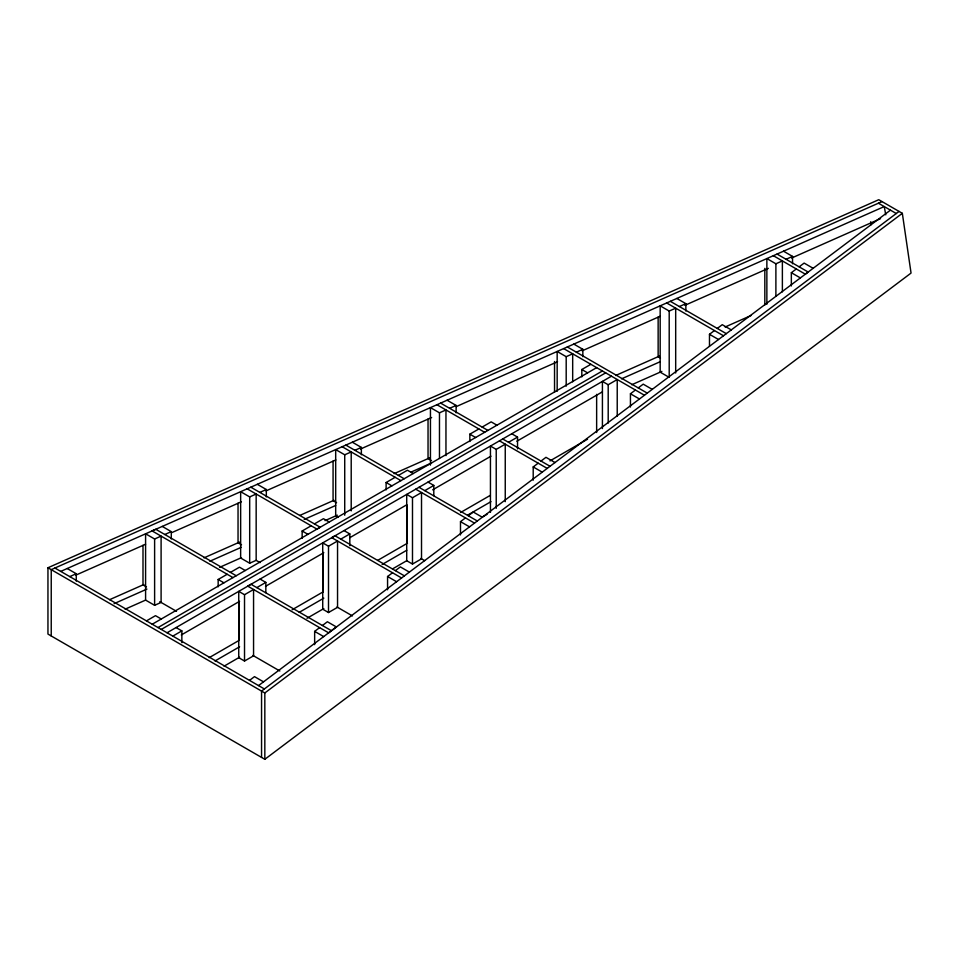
<?xml version="1.0" encoding="UTF-8"?>
<svg xmlns="http://www.w3.org/2000/svg" width="959" height="959" viewBox="0 0 959 959"><rect width="100%" height="100%" fill="white"/><g stroke="black" fill="none" stroke-linecap="round" stroke-linejoin="round"><path stroke-width="1.44" d="M331.442 630.71L328.649 632.844L247.746 586.141L251.006 584.271L331.442 630.71L336.417 626.97L327.391 621.756L322.416 625.496M249.52 680.387L254.495 676.634L263.521 681.849M314.648 644.64L314.648 631.382L319.623 627.63M387.568 589.773L387.568 576.503L392.543 572.763M395.372 570.641L400.347 566.901L409.373 572.115M460.488 534.906L460.488 521.636L465.475 517.896M468.292 515.774L473.267 512.022L482.293 517.237M533.204 480.195L533.204 466.937L538.179 463.185M540.996 461.063L545.971 457.323L555.009 462.538M630.435 407.036L630.435 393.777L635.409 390.025M638.238 387.904L643.213 384.163L652.24 389.378M709.48 346.091L709.48 334.295L714.455 330.555M717.272 328.434L722.247 324.693L731.285 329.896M791.343 285.962L791.343 272.704L796.318 268.964M799.147 266.83L804.121 263.09L813.148 268.304M258.546 685.589L890.443 210.153M899.051 211.424L261.555 691.079L261.555 757.406M264.828 759.3L264.828 692.973L902.335 213.318L878.756 199.7L47.95 567.764L47.95 634.079L264.828 759.3L911.05 273.075L902.335 213.318M146.451 620.881L155.49 615.666L161.268 618.999M218.161 586.848L218.161 579.488L227.187 574.273M230.436 572.391L239.474 567.177L245.252 570.521M302.145 538.371L302.145 530.998L311.172 525.784M314.42 523.902L323.447 518.699L329.237 522.032M386.117 489.881L386.117 482.509L395.156 477.294M398.405 475.424L407.431 470.21L413.209 473.542M469.85 441.536L469.85 434.163L478.889 428.961M482.137 427.079L491.164 421.864L496.942 425.197M581.825 376.887L581.825 369.515L590.864 364.312M152.241 624.213L596.642 367.645M158.019 627.558L602.42 370.977M161.268 629.428L605.668 372.859M167.046 632.772L611.446 376.192M172.824 636.105L181.85 630.89L181.85 642.686M244.521 594.712L253.56 589.497L253.56 655.812L244.521 661.027L238.743 657.694L238.743 591.367L244.521 594.712L244.521 661.027M256.808 587.615L265.835 582.401L265.835 592.722M328.505 546.222L337.544 541.008L337.544 607.323L328.505 612.537L322.727 609.205L322.727 542.89L328.505 546.222L328.505 612.537M340.793 539.126L349.819 533.923L349.819 545.707M406.712 560.715L406.712 494.4L412.49 497.733L421.516 492.518L421.516 558.845L412.49 564.048L406.712 560.715L392.483 568.927M424.777 490.648L433.804 485.434L433.804 495.743M490.445 512.37L490.445 446.055L496.223 449.387L505.249 444.185L505.249 501.653M508.51 442.303L517.536 437.088L517.536 448.884M602.42 428.565L602.42 381.406L608.198 384.739L617.224 379.536L617.224 416.374M181.299 634.966L239.606 601.305M265.511 586.345L323.818 552.684M349.735 537.723L406.736 504.806M432.653 489.845L490.96 456.184M516.865 441.224L602.384 391.859M209.206 657.646L239.007 640.444M292.123 609.768L323.219 591.823M377.642 560.404L407.443 543.202M460.56 512.526L490.361 495.323M549.963 460.907L587.531 439.222M214.984 660.979L239.606 646.774M299.196 612.357L323.818 598.152M382.126 564.491L406.736 550.274M467.632 515.115L490.96 501.653M224.058 666.169L239.606 657.191M306.976 618.303L323.818 608.569M481.886 517.321L487.064 514.324M882.04 201.594L51.235 569.658L51.235 635.973M60.741 571.396L884.246 206.569L885.756 214.84M69.767 576.611L76.252 573.734L76.252 581.106M145.588 600.094L145.588 533.779L154.615 538.994L161.1 536.117L161.1 602.432L154.615 605.309L145.588 600.094L125.102 609.193M164.804 534.499L171.289 531.634L171.289 538.994M256.161 560.344L249.688 563.221L240.649 558.006L240.649 491.691L249.688 496.906L256.161 494.029L256.161 560.344L260.069 562.597M259.841 492.399L266.326 489.522L266.326 496.894M338.275 517.392L335.686 515.906L335.686 449.579L344.725 454.794L351.21 451.929L351.21 510.871M354.89 450.298L361.363 447.421L361.363 454.794M430.447 465.079L430.447 407.611L439.474 412.814L445.959 409.949L445.959 455.633M449.639 408.318L456.124 405.441L456.124 412.814M557.167 391.26L557.167 351.474L566.194 356.676L572.679 353.811L572.679 381.814M576.359 352.181L582.844 349.304L582.844 356.676M669.202 311.052L669.202 377.367L660.176 372.152L660.176 305.837L669.202 311.052L675.687 308.175L675.687 373.015M679.368 306.544L685.853 303.667L685.853 311.04M766.864 304.255L766.864 258.57L775.891 263.785L782.376 260.908L782.376 291.86M786.056 259.278L792.542 256.413L792.542 263.773M75.797 575.148L145.588 544.232M171.589 532.713L241.392 501.785M266.027 490.876L335.83 459.948M360.464 449.04L431.634 417.513M456.268 406.592L557.539 361.723M582.173 350.814L660.188 316.254M684.822 305.346L768.315 268.352M791.583 258.043L880.542 218.64M109.626 599.675L143.814 584.534M204.003 557.862L239.558 542.111M299.747 515.451L333.936 500.298M394.125 473.638L429.68 457.887M615.702 375.472L659.468 356.089M725.124 327.007L751.113 315.487M114.085 603.655L146.907 589.102M209.829 561.231L241.284 547.301M304.207 519.418L335.662 505.489M410.896 472.164L431.406 463.065M621.528 378.841L659.828 361.879M219.587 567.344L241.488 557.635M325.017 520.629L337.34 515.163M631.753 384.739L661.878 371.397M878.408 203.2L896.269 213.509M783.515 251.198L792.542 256.413M777.03 254.063L808.173 272.044L805.344 274.178L773.35 255.693M791.343 272.704L800.369 277.918M676.826 298.453L685.853 303.667M670.341 301.33L726.311 333.648M666.661 302.96L723.482 335.77M709.48 334.295L718.507 339.51M660.463 358.031L658.138 356.676L658.138 317.081M573.806 344.089L582.844 349.304M567.332 346.966L647.265 393.118M563.652 348.596L644.448 395.24M630.435 393.777L639.461 398.98M581.825 369.515L587.615 372.859M511.758 433.756L517.536 437.088M447.098 400.227L456.124 405.441M440.613 403.104L487.915 430.411M502.72 438.97L550.034 466.278M436.932 404.734L484.667 432.293M499.471 440.84L547.205 468.4M533.204 466.937L542.231 472.14M469.85 434.163L475.628 437.508M431.526 460.632L428.038 458.618L428.038 419.023M428.026 482.089L433.804 485.434M352.337 442.207L361.363 447.421M345.851 445.084L404.183 478.757M418.987 487.304L477.318 520.989M342.171 446.714L400.934 480.639M415.738 489.186L474.501 523.111M460.488 521.636L469.526 526.851M386.117 482.509L391.907 485.853M336.573 502.708L333.073 500.682L333.073 461.087M420.857 558.45L424.681 560.667M344.041 530.579L349.819 533.923M257.3 484.307L266.326 489.522M250.814 487.184L320.198 527.246L316.985 529.14L247.134 488.814M404.398 575.856L335.015 535.793L331.718 537.651L401.569 577.977M387.568 576.503L396.594 581.717M302.145 530.998L307.923 534.331M241.536 544.808L238.036 542.794L238.036 503.187M336.933 606.975L352.444 615.93M260.057 579.068L265.835 582.401M162.263 526.419L171.289 531.634M236.214 575.736L155.778 529.284L152.073 530.902L232.965 577.606M314.648 631.382L323.674 636.596M218.161 579.488L223.938 582.82M146.499 586.908L142.999 584.894L142.999 545.299M159.793 601.689L176.492 611.315M252.888 655.429L279.836 670.988M176.072 627.558L181.85 630.89M67.226 568.519L76.252 573.734M54.903 568.028L264.372 688.958M47.95 567.764L264.828 692.973M870.7 221.757L871.228 224.658M775.891 263.785L775.891 296.199M764.826 268.352L764.826 305.01M608.198 384.739L608.198 423.063M596.642 394.365L596.642 432.497M566.194 356.676L566.194 386.153M554.542 361.507L554.542 392.303M496.223 449.387L496.223 508.342M439.474 412.814L439.474 458.51M412.49 497.733L412.49 564.048M407.072 505.273L407.072 543.405M344.725 454.794L344.725 515.223M323.087 552.3L323.087 591.895M249.688 496.906L249.688 563.221M239.103 602.252L239.103 640.384M154.615 538.994L154.615 605.309"/></g></svg>
